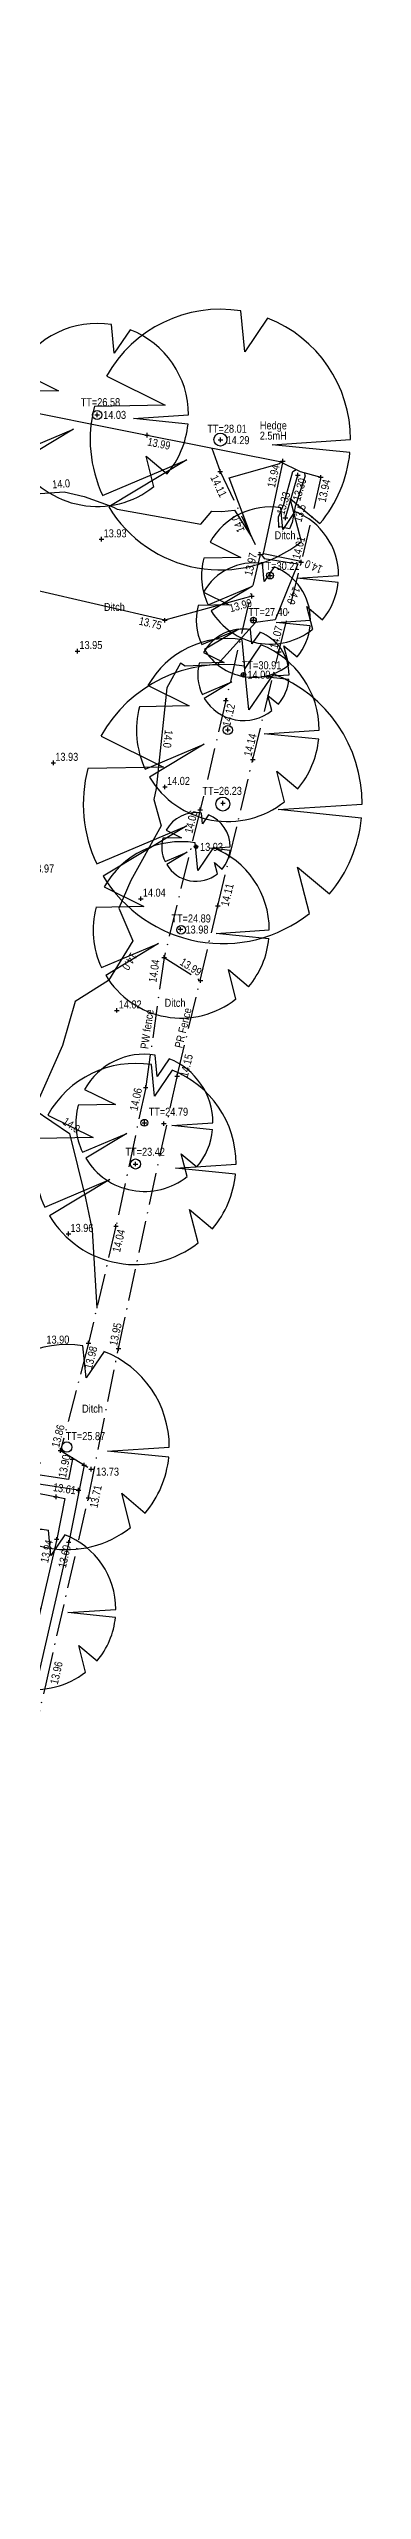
# Model space of a CAD drawing. Extents: x 452260 to 454003, y 451265 to 453203.
# Drawn here: x 453418.5 to 453445.9, y 452759.1 to 452972.7 of the extents above; entities that cross this region are included whole.
import ezdxf
from ezdxf.enums import TextEntityAlignment as Align

# ---------------------------------------------------------------- set-up
doc = ezdxf.new("R2010")
doc.units = 0
doc.header["$LTSCALE"] = 0.7
doc.header["$MEASUREMENT"] = 0
doc.header["$PDMODE"] = 2
doc.header["$PDSIZE"] = 0.2
doc.linetypes.add('Dash-Dot', pattern=[6, 4, -1, 0, -1])
doc.linetypes.add('DASHED', pattern=[5442.857143, 3628.571429, -1814.285714])
for name, color, linetype, lineweight in [('FFS_Tree Top Levels', 94, 'Continuous', 25), ('FPS_Bottom of Bank', 7, 'DASHED', 25), ('FPS_Contours-Minor', 184, 'Continuous', 25), ('FPS_Edge Area', 4, 'Continuous', 25), ('FPS_Fence', 42, 'Dash-Dot', 25), ('FPS_Hedge', 86, 'Continuous', 25), ('FPS_Levels', 7, 'Continuous', 25), ('FPS_Spot Levels', 7, 'Continuous', 25), ('FPS_Text', 7, 'Continuous', 25), ('FPS_Top of Bank', 7, 'DASHED', 25), ('FPS_Tree Canopy', 3, 'Continuous', 25), ('FPS_Tree Trunk', 32, 'Continuous', 25), ('FPS_Trees', 77, 'Continuous', 25)]:
    doc.layers.add(name, color=color, linetype=linetype, lineweight=lineweight)
doc.styles.add('Default', font='ARIALN.TTF')
doc.styles.get("Standard").update_dxf_attribs({"font": 'ARIALN.TTF'})

# ---------------------------------------------------------------- blocks, each defined once
blk = doc.blocks.new('Tree1R')
at = {"layer": 'FPS_Trees', "color": 77, "linetype": 'Continuous', "lineweight": 25}
for points in [[(0.363, 0.931, 0), (0.187, 0.673, 0), (0.157, 0.987, 0)], [(-0.873, 0.486, 0), (-0.424, 0.264, 0), (-0.967, 0.254, 0)], [(-0.904, -0.429, 0), (-0.257, -0.156, 0), (-0.857, -0.517, 0)], [(0.995, -0.101, 0), (0.398, -0.041, 0), (1, -0.001, 0)], [(0.622, -0.785, 0), (0.536, -0.452, 0), (0.765, -0.645, 0)]]:
    blk.add_polyline3d(points, dxfattribs=at)
at = {"layer": 'FPS_Trees', "color": 42, "linetype": 'Continuous', "lineweight": 25}
blk.add_circle((0, -0.001), 0.05, dxfattribs=at)
at = {"layer": 'FPS_Trees', "color": 77, "linetype": 'Continuous', "lineweight": 25}
for start, end in [(80.968, 150.872), (0, 68.758), (165.198, 205.304), (319.896, 354.273), (211.031, 308.435)]:
    blk.add_arc((0, -0.001), 1, start, end, dxfattribs=at)

msp = doc.modelspace()

# ---------------------------------------------------------------- linework, layer by layer
at = {"layer": 'FFS_Tree Top Levels'}
msp.add_point((453428.57, 452878.65, 24.79), dxfattribs=at)
at = {"layer": 'FPS_Bottom of Bank'}
for points in [[(453439.23, 452931.65, 13.33), (453440.32, 452935.37, 13.3)], [(453421.11, 452846.58, 13.61), (453416.29, 452847.32, 13.74), (453396.46, 452851.2, 13.75), (453369.97, 452856, 13.74), (453347.57, 452860.31, 13.75), (453334.29, 452862.78, 13.85)], [(453421.6, 452848.77, 13.71), (453420.25, 452842.03, 13.6), (453417.41, 452829.58, 13.69)]]:
    msp.add_polyline3d(points, dxfattribs=at)
for p in [(453440.32, 452935.37, 13.3), (453439.23, 452931.65, 13.33), (453421.6, 452848.77, 13.71), (453421.11, 452846.58, 13.61), (453420.25, 452842.03, 13.6)]:
    msp.add_point(p, dxfattribs=at)
at = {"layer": 'FPS_Contours-Minor', "flags": 128}
for points, elevation in [([(453433.65, 452932.2), (453434.76, 452932.32), (453436.26, 452929.98), (453434.3, 452935.14), (453438.75, 452936.39), (453438.78, 452936.53), (453438.8, 452936.54), (453438.81, 452936.58)], 14), ([(453413.94, 452933.5), (453419.85, 452933.93), (453421.61, 452933.5), (453423.79, 452932.71), (453424.16, 452932.57), (453424.48, 452932.39), (453431.82, 452931.09), (453432.78, 452932.23), (453433.65, 452932.2)], 14), ([(453439.81, 452931.25), (453439.57, 452930.68), (453438.74, 452930.85), (453438.64, 452930.79), (453438.62, 452931.74), (453439.1, 452932.85), (453439.88, 452935.7), (453440.17, 452935.88), (453440.17, 452935.91)], 13.5), ([(453440.91, 452935.59), (453440.93, 452935.32), (453440.94, 452935.32), (453440.09, 452932.63), (453439.81, 452931.25)], 13.5), ([(453440.64, 452927.8), (453440.59, 452927.83), (453437.3, 452928.5), (453437.14, 452928.41), (453437.35, 452928.08), (453440.32, 452927.63), (453438.33, 452922.72), (453436.6, 452922.48)], 14), ([(453436.6, 452922.48), (453433.25, 452918.79), (453430.44, 452918.68), (453430.04, 452918.93), (453428.85, 452916.78), (453427.99, 452908.78), (453427.91, 452907.96), (453427.7, 452907.01), (453428.35, 452904.69), (453425.68, 452899.91), (453424.64, 452897.51), (453425.86, 452894.63), (453423.75, 452891.17), (453420.81, 452889.34), (453419.72, 452885.5), (453417.23, 452879.89), (453420.33, 452877.78), (453421.73, 452872.14), (453422.32, 452869.34), (453422.7, 452862.52)], 14)]:
    msp.add_lwpolyline(points, dxfattribs=dict(at, elevation=elevation))
at = {"layer": 'FPS_Edge Area'}
msp.add_polyline3d([(453436.29, 452924.8, 13.99), (453428.67, 452922.68, 13.75), (453417.06, 452925.38, 13.79), (453404.71, 452928.25, 13.89), (453394.92, 452930.59, 13.91), (453385.2, 452932.99, 13.89), (453374.09, 452935.57, 13.89), (453362.69, 452938.23, 13.82), (453351.81, 452940.9, 13.85), (453341.03, 452943.3, 13.88), (453330.5, 452945.8, 13.92), (453324.28, 452947.29, 14.04)], dxfattribs=at)
for p in [(453436.29, 452924.8, 13.99), (453428.67, 452922.68, 13.75)]:
    msp.add_point(p, dxfattribs=at)
at = {"layer": 'FPS_Fence'}
for p, q in [((453432.79, 452937.75, 14.15), (453433.51, 452935.7, 14.11)), ((453433.51, 452935.7, 14.11), (453437, 452928.44, 13.97)), ((453437, 452928.44, 13.97), (453434.01, 452915.66, 14.12)), ((453434.01, 452915.66, 14.12), (453431.77, 452906.11, 14.06)), ((453431.77, 452906.11, 14.06), (453428.6, 452893.18, 14.04)), ((453428.6, 452893.18, 14.04), (453431.8, 452891.16, 13.99))]:
    msp.add_line(p, q, dxfattribs=at)
for points in [[(453442.33, 452935.19, 13.94), (453440.61, 452927.76, 14.01)], [(453380.28, 452625.82, 14.09), (453374.59, 452627.17, 13.98), (453377.39, 452640.68, 14.18), (453379.75, 452651.41, 14.14), (453382.98, 452666.83, 14.07), (453386.89, 452685.08, 14.09), (453390.04, 452699.96, 14.09), (453394.25, 452719.05, 14.11), (453397.76, 452735.53, 14.06), (453400.96, 452750.26, 14.03), (453403.87, 452763.97, 14.09), (453407.03, 452778.45, 14.03), (453411.29, 452798.55, 14.05), (453415.16, 452816.2, 14.03), (453418.27, 452829.66, 13.96), (453421.98, 452845.93, 13.9), (453424.61, 452858.98, 13.95), (453429.75, 452882.8, 14.15), (453433.31, 452897.7, 14.11), (453436.37, 452910.51, 14.14), (453438.65, 452919.92, 14.07), (453440.61, 452927.76, 14.01)], [(453428.6, 452893.18, 14.04), (453426.99, 452881.82, 14.06), (453424.39, 452869.67, 14.04), (453421.98, 452859.46, 13.98), (453419.54, 452850.06, 13.86), (453422.21, 452848.42, 13.73)]]:
    msp.add_polyline3d(points, dxfattribs=at)
for p in [(453433.51, 452935.7, 14.11), (453442.33, 452935.19, 13.94), (453437, 452928.44, 13.97), (453440.61, 452927.76, 14.01), (453438.65, 452919.92, 14.07), (453434.01, 452915.66, 14.12), (453436.37, 452910.51, 14.14), (453431.77, 452906.11, 14.06), (453433.31, 452897.7, 14.11), (453428.6, 452893.18, 14.04), (453431.8, 452891.16, 13.99), (453429.75, 452882.8, 14.15), (453426.99, 452881.82, 14.06), (453424.39, 452869.67, 14.04), (453421.98, 452859.46, 13.98), (453424.61, 452858.98, 13.95), (453419.54, 452850.06, 13.86), (453422.21, 452848.42, 13.73), (453421.98, 452845.93, 13.9)]:
    msp.add_point(p, dxfattribs=at)
at = {"layer": 'FPS_Hedge'}
msp.add_polyline3d([(453281.72, 452972.67, 14.03), (453281.67, 452971.1, 14.09), (453294.89, 452967.68, 14.06), (453301.5, 452966.39, 14.07), (453319.63, 452962.81, 14.03), (453331.73, 452959.88, 13.99), (453343.91, 452956.99, 14.04), (453354.53, 452954.6, 13.95), (453364.77, 452952.39, 13.94), (453371.73, 452951, 13.95), (453384.29, 452947.98, 14.06), (453396.26, 452945.29, 14.01), (453403.38, 452943.61, 14.02), (453414, 452941.51, 14.04), (453427.11, 452938.88, 13.99), (453438.73, 452936.57, 14.03), (453440.52, 452935.71, 13.37), (453442.33, 452935.19, 13.95)], dxfattribs=at)
for p in [(453427.11, 452938.88, 13.99), (453442.33, 452935.19, 13.95)]:
    msp.add_point(p, dxfattribs=at)
at = {"layer": 'FPS_Spot Levels'}
for p in [(453423.13, 452929.77, 13.93), (453421.02, 452919.99, 13.95), (453418.91, 452910.22, 13.93), (453428.68, 452908.1, 14.02), (453426.57, 452898.33, 14.04), (453424.46, 452888.56, 14.02), (453420.23, 452869.01, 13.96)]:
    msp.add_point(p, dxfattribs=at)
at = {"layer": 'FPS_Top of Bank'}
for points in [[(453439, 452936.61, 13.94), (453437.24, 452928.4, 14.02)], [(453420.23, 452847.52, 13.75), (453416.41, 452848.12, 13.87), (453396.66, 452851.94, 13.85), (453370.1, 452856.8, 13.88), (453347.8, 452861.25, 13.9), (453334.34, 452863.7, 14.01), (453331.57, 452864.09, 13.98), (453331.42, 452862.36, 13.94), (453334, 452861.74, 13.99), (453335.49, 452861.35, 13.94), (453347.54, 452859.09, 13.9), (453369.91, 452855.12, 13.86), (453396.46, 452850.46, 13.84), (453416.24, 452846.6, 13.87), (453419.9, 452845.86, 13.76)], [(453420.58, 452849.29, 13.86), (453420.23, 452847.52, 13.88)], [(453419.9, 452845.86, 13.9), (453419.2, 452842.29, 13.94), (453416.35, 452829.96, 13.87), (453413.42, 452815.49, 14), (453409.51, 452799.19, 13.96), (453406.65, 452787.46, 13.92), (453403.78, 452773.78, 14.06), (453401.48, 452762.73, 14.05)]]:
    msp.add_polyline3d(points, dxfattribs=at)
for p in [(453439, 452936.61, 13.94), (453420.58, 452849.29, 13.86), (453419.14, 452846.01, 13.78), (453419.2, 452842.29, 13.94)]:
    msp.add_point(p, dxfattribs=at)
at = {"layer": 'FPS_Tree Trunk'}
for p in [(453422.74, 452940.65, 14.03), (453433.55, 452938.47, 14.29), (453437.88, 452926.6, 13.9), (453436.42, 452922.7, 13.99), (453435.55, 452917.92, 14), (453434.18, 452913.09, 13.99), (453433.76, 452906.68, 13.91), (453431.4, 452902.86, 13.93), (453430.03, 452895.65, 13.98), (453426.88, 452878.73, 13.98), (453426.1, 452875.12, 13.98)]:
    msp.add_point(p, dxfattribs=at)

# ---------------------------------------------------------------- block references
at = {"layer": 'FPS_Tree Canopy'}
for p, xscale, yscale, zscale in [((453422.74, 452940.65, 14.03), 8, 8, 8), ((453433.53, 452938.5, 20.36), 11.39999999998388, 11.39999999998388, 11.39999999998388), ((453437.88, 452926.6, 13.9), 6, 6, 6), ((453436.42, 452922.7, 13.99), 5, 5, 5), ((453434.18, 452913.09, 13.99), 8, 8, 8), ((453435.55, 452917.92, 14), 4, 4, 4), ((453433.74, 452906.62, 21.23), 12.21052631578271, 12.21052631578271, 12.21052631578271), ((453431.4, 452902.86, 13.93), 3, 3, 3), ((453430.1, 452895.61, 17.97), 7.714285714290153, 7.714285714290153, 7.714285714290153), ((453426.88, 452878.73, 13.98), 6, 6, 6), ((453426.11, 452875.13, 12.31), 8.800000000006557, 8.800000000006557, 8.800000000006557), ((453420.09, 452850.37, 15.57), 8.969696969675757, 8.969696969675757, 8.969696969675757), ((453417.38, 452836.17, 13.85), 7, 7, 7)]:
    msp.add_blockref('Tree1R', p, dxfattribs=dict(at, xscale=xscale, yscale=yscale, zscale=zscale))

# ---------------------------------------------------------------- texts
at = {"layer": 'FFS_Tree Top Levels', "style": 'Default'}
for s, p in [('TT=26.58', (453421.3, 452941.41)), ('TT=28.01', (453432.39, 452939.09)), ('TT=30.21', (453437, 452927.09)), ('TT=27.40', (453435.98, 452923.06)), ('TT=30.91', (453435.41, 452918.4)), ('TT=26.23', (453431.96, 452907.41)), ('TT=24.89', (453429.24, 452896.25)), ('TT=24.79', (453427.25, 452879.34)), ('TT=23.42', (453425.22, 452875.84)), ('TT=25.87', (453419.99, 452850.97))]:
    msp.add_text(s, height=0.7, dxfattribs=at).set_placement(p)
at = {"layer": 'FPS_Contours-Minor', "style": 'Default'}
for s, rotation, p in [('14.0', 4.1794, (453419.61, 452934.27, 14)), ('14.0', 110.7486, (453435.4, 452931.26, 14)), ('13.5', 74.1119, (453440.83, 452931.96, 33.86)), ('14.0', 247.9235, (453439.62, 452924.97, 14)), ('14.0', 263.9291, (453428.59, 452912.34, 14)), ('14.0', 238.5931, (453425.29, 452893.02, 14)), ('14.0', 325.7843, (453420.29, 452878.23, 14))]:
    msp.add_text(s, height=0.7, rotation=rotation, dxfattribs=at).set_placement(p, align=Align.CENTER)
msp.add_text('14.0', height=0.7, rotation=157.6333, dxfattribs=at).set_placement((453440.97, 452927.67, 14), align=Align.MIDDLE_RIGHT)
at = {"layer": 'FPS_Levels', "style": 'Default'}
for s, p in [('14.03', (453423.27, 452940.65, 14.03)), ('14.29', (453434.07, 452938.44, 14.29)), ('14.00', (453435.9, 452917.92, 14)), ('13.93', (453431.75, 452902.86, 13.93)), ('13.98', (453430.48, 452895.63, 13.98))]:
    msp.add_text(s, height=0.7, dxfattribs=at).set_placement(p, align=Align.MIDDLE_LEFT)
msp.add_text('13.99', height=0.7, rotation=348.7916, dxfattribs=at).set_placement((453427.24, 452938.67, 13.99), align=Align.TOP_LEFT)
for s, rotation, p in [('13.94', 77.8881, (453438.04, 452936.35, 13.94)), ('13.94', 77.3071, (453442.5, 452935.07, 13.94)), ('13.97', 76.8497, (453436.07, 452928.64, 13.97)), ('13.99', 15.5725, (453436.17, 452924.59, 13.99)), ('13.75', 346.8749, (453428.46, 452922.54, 13.75)), ('14.12', 76.7956, (453434.15, 452915.45, 14.12)), ('14.06', 76.2047, (453430.87, 452906.11, 14.06)), ('14.04', 81.8504, (453427.52, 452893.05, 14.04)), ('14.06', 77.9191, (453426, 452881.83, 14.06)), ('14.04', 76.6805, (453424.52, 452869.46, 14.04)), ('13.98', 75.4792, (453422.1, 452859.24, 13.98)), ('13.61', 351.2637, (453420.93, 452846.91, 13.61)), ('13.71', 78.7273, (453422.47, 452847.09, 13.71)), ('13.94', 76.9677, (453418.21, 452842.3, 13.94)), ('13.60', 77.1587, (453419.76, 452841.85, 13.6))]:
    msp.add_text(s, height=0.7, rotation=rotation, dxfattribs=at).set_placement(p, align=Align.TOP_RIGHT)
for s, rotation, p in [('14.11', 295.6346, (453432.63, 452935.18, 14.11)), ('13.30', 73.6671, (453440.51, 452933.06, 27.59)), ('13.33', 73.6671, (453439.11, 452931.86, 13.33)), ('14.01', 75.9417, (453440.48, 452927.97, 14.01)), ('14.07', 75.9417, (453438.52, 452920.14, 14.07)), ('14.14', 76.3776, (453436.24, 452910.72, 14.14)), ('14.11', 76.5812, (453434.24, 452897.61, 14.11)), ('13.99', 327.7695, (453429.91, 452892.6, 13.99)), ('14.15', 76.566, (453430.67, 452882.68, 14.15)), ('13.95', 77.8192, (453424.48, 452859.18, 13.95)), ('13.86', 75.437, (453419.41, 452850.27, 13.86)), ('13.90', 78.593, (453420.01, 452847.64, 13.9)), ('13.96', 77.1483, (453419.29, 452829.55, 13.96))]:
    msp.add_text(s, height=0.7, rotation=rotation, dxfattribs=at).set_placement(p)
msp.add_text('13.73', height=0.7, dxfattribs=at).set_placement((453422.65, 452847.86, 13.73))
at = {"layer": 'FPS_Spot Levels', "style": 'Default'}
for s, p in [('13.93', (453423.31, 452929.94, 13.93)), ('13.95', (453421.19, 452920.17, 13.95)), ('13.93', (453419.08, 452910.39, 13.93)), ('14.02', (453428.86, 452908.28, 14.02)), ('13.97', (453416.97, 452900.62, 13.97)), ('14.04', (453426.74, 452898.51, 14.04)), ('14.02', (453424.63, 452888.73, 14.02)), ('13.96', (453420.41, 452869.18, 13.96)), ('13.90', (453418.3, 452859.41, 13.9))]:
    msp.add_text(s, height=0.7, dxfattribs=at).set_placement(p)
at = {"layer": 'FPS_Text'}
for s, p in [('2.5mH', (453436.98, 452938.48)), ('Hedge', (453436.99, 452939.38)), ('Ditch', (453438.28, 452929.77, -14.04)), ('Ditch', (453423.34, 452923.5, -14.04)), ('Ditch', (453428.65, 452888.87, -14.04)), ('Ditch', (453421.42, 452853.37, -14.04))]:
    msp.add_text(s, height=0.7, dxfattribs=at).set_placement(p)
for s, rotation, p in [('PW fence', 81.9528, (453427.21, 452885.15, 14.05)), ('PR Fence', 76.566, (453430.19, 452885.21, 14.14))]:
    msp.add_text(s, height=0.7, rotation=rotation, dxfattribs=at).set_placement(p)

doc.saveas('drawing.dxf')
